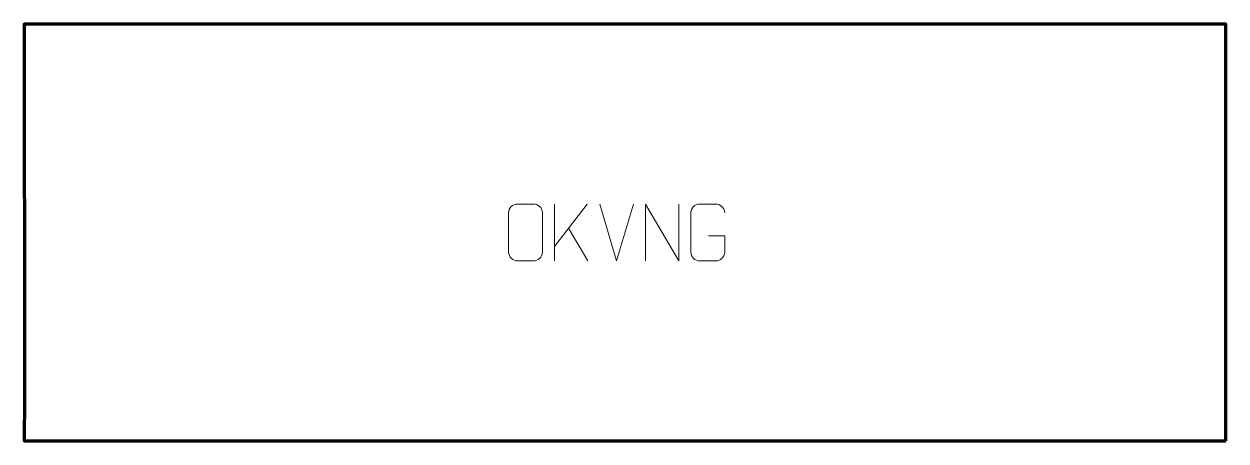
# Model space of a CAD drawing. Header units: millimetres. Extents: x 1292 to 1819, y 313 to 496.
import ezdxf

# ---------------------------------------------------------------- set-up
doc = ezdxf.new("R2010")
doc.units = ezdxf.units.MM
doc.header["$MEASUREMENT"] = 0
doc.layers.add('layer 1', color=7, linetype='Continuous')

msp = doc.modelspace()

# ---------------------------------------------------------------- linework, layer by layer
at = {"layer": 'layer 1', "color": 242, "lineweight": 158}
msp.add_open_spline([(1819.3743, 313.4366), (1643.5614, 313.4351), (1467.6579, 313.4331), (1291.845, 313.4314), (1291.845, 313.4314), (1291.9084, 317.2758), (1291.9606, 321.1163), (1291.999, 324.9515), (1291.999, 324.9515), (1292.2632, 351.3352), (1292.0163, 377.9275), (1291.9897, 404.333), (1291.9897, 404.333), (1291.9833, 410.7031), (1291.9769, 417.073), (1291.9705, 423.4429), (1291.9705, 423.4429), (1291.9579, 435.8643), (1291.9454, 448.2857), (1291.9328, 460.7071), (1291.9328, 460.7071), (1291.9264, 467.077), (1291.9199, 473.447), (1291.9136, 479.817), (1291.9136, 479.817), (1291.908, 485.3146), (1291.9023, 490.8463), (1291.8968, 496.344), (1291.8968, 496.344), (1291.8968, 496.344), (1819.3854, 496.3309), (1819.3854, 496.3309), (1819.3854, 496.3309), (1819.3854, 496.3309), (1819.3743, 313.4366), (1819.3743, 313.4366)], degree=3, knots=[0, 0, 0, 0, 0.1, 0.1, 0.1, 0.1, 0.2, 0.2, 0.2, 0.2, 0.3, 0.3, 0.3, 0.3, 0.4, 0.4, 0.4, 0.4, 0.5, 0.5, 0.5, 0.5, 0.6, 0.6, 0.6, 0.6, 0.7, 0.7, 0.7, 0.7, 0.8, 0.8, 0.8, 0.8, 1, 1, 1, 1], dxfattribs=at)
at = {"layer": 'layer 1', "color": 250, "lineweight": 9}
for points, knots in [([(1508.4346, 417.3642), (1510.7603, 417.3642), (1513.0864, 417.3642), (1515.4125, 417.3642), (1515.4125, 417.3642), (1517.3591, 417.3998), (1519.3505, 415.9082), (1519.3772, 413.4706), (1519.3772, 413.4706), (1519.3768, 407.7237), (1519.3768, 401.9764), (1519.3772, 396.2287), (1519.3772, 396.2287), (1519.2374, 393.9053), (1517.5602, 392.4257), (1515.4125, 392.4149), (1515.4125, 392.4149), (1513.0806, 392.4153), (1510.7487, 392.4153), (1508.4172, 392.4149), (1508.4172, 392.4149), (1506.4922, 392.3095), (1504.5201, 394.194), (1504.5313, 396.2113), (1504.5313, 396.2113), (1504.5316, 401.9814), (1504.5316, 407.7511), (1504.5313, 413.5204), (1504.5313, 413.5204), (1504.5355, 415.6585), (1506.2822, 417.3777), (1508.4346, 417.3642)], [0, 0, 0, 0, 0.11111111, 0.11111111, 0.11111111, 0.11111111, 0.22222222, 0.22222222, 0.22222222, 0.22222222, 0.33333333, 0.33333333, 0.33333333, 0.33333333, 0.44444444, 0.44444444, 0.44444444, 0.44444444, 0.55555556, 0.55555556, 0.55555556, 0.55555556, 0.66666667, 0.66666667, 0.66666667, 0.66666667, 0.77777778, 0.77777778, 0.77777778, 0.77777778, 1, 1, 1, 1]), ([(1564.6268, 392.411), (1564.6268, 392.411), (1564.6268, 417.3645), (1564.6268, 417.3645), (1564.6268, 417.3645), (1564.6268, 417.3645), (1579.2816, 392.411), (1579.2816, 392.411), (1579.2816, 392.411), (1579.2816, 392.411), (1579.2816, 417.3645), (1579.2816, 417.3645)], [0, 0, 0, 0, 0.25, 0.25, 0.25, 0.25, 0.5, 0.5, 0.5, 0.5, 1, 1, 1, 1]), ([(1592.2091, 403.3967), (1592.2091, 403.3967), (1599.3772, 403.3967), (1599.3772, 403.3967), (1599.3772, 403.3967), (1599.3772, 403.3967), (1599.3772, 396.2286), (1599.3772, 396.2286), (1599.3772, 396.2286), (1599.2375, 393.9052), (1597.5603, 392.4256), (1595.4125, 392.4148), (1595.4125, 392.4148), (1593.0807, 392.4152), (1590.7487, 392.4152), (1588.4172, 392.4148), (1588.4172, 392.4148), (1586.4923, 392.3094), (1584.5201, 394.1939), (1584.5313, 396.2112), (1584.5313, 396.2112), (1584.5317, 401.9813), (1584.5317, 407.751), (1584.5313, 413.5203), (1584.5313, 413.5203), (1584.5355, 415.6584), (1586.2823, 417.3776), (1588.4346, 417.3642), (1588.4346, 417.3642), (1590.7603, 417.3642), (1593.0864, 417.3642), (1595.4125, 417.3642), (1595.4125, 417.3642), (1597.3592, 417.3996), (1599.3506, 415.9081), (1599.3772, 413.4704)], [0, 0, 0, 0, 0.1, 0.1, 0.1, 0.1, 0.2, 0.2, 0.2, 0.2, 0.3, 0.3, 0.3, 0.3, 0.4, 0.4, 0.4, 0.4, 0.5, 0.5, 0.5, 0.5, 0.6, 0.6, 0.6, 0.6, 0.7, 0.7, 0.7, 0.7, 0.8, 0.8, 0.8, 0.8, 1, 1, 1, 1])]:
    msp.add_open_spline(points, degree=3, knots=knots, dxfattribs=at)
for points in [[(1524.6035, 417.3645), (1524.6035, 417.3645), (1524.6035, 392.4109), (1524.6035, 392.4109)], [(1538.9797, 417.3645), (1538.9797, 417.3645), (1524.6035, 398.7248), (1524.6035, 398.7248)], [(1551.9542, 392.4109), (1551.9542, 392.4109), (1544.6324, 417.3645), (1544.6324, 417.3645)], [(1559.2761, 417.3645), (1559.2761, 417.3645), (1551.9543, 392.4109), (1551.9543, 392.4109)], [(1539.305, 392.5067), (1539.305, 392.5067), (1530.8345, 406.8203), (1530.8345, 406.8203)]]:
    msp.add_open_spline(points, degree=3, dxfattribs=at)

doc.saveas('drawing.dxf')
